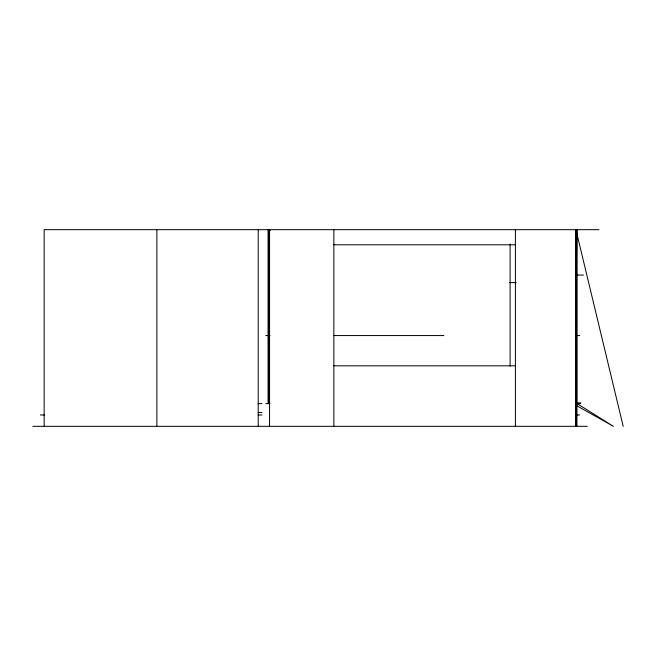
<?xml version="1.0" encoding="UTF-8"?>
<svg xmlns="http://www.w3.org/2000/svg" width="656" height="656" viewBox="0 0 656 656"><rect width="100%" height="100%" fill="white"/><g stroke="black" fill="none" stroke-linecap="round" stroke-linejoin="round"><path stroke-width="0.98" d="M575.919 403.645L576.673 229.666L576.673 403.645M599.043 229.666L44.149 229.666L44.149 426.334M269.559 230.42L270.321 230.42M333.855 244.795L515.403 244.795M575.419 275.053L583.463 275.053M509.712 282.613L516.182 282.613M265.787 335.56L270.059 335.56M334.011 335.56L443.874 335.56M575.665 335.56L579.691 335.56M333.855 365.818L515.403 365.818M580.945 402.882L575.919 402.882L613.442 426.334L575.919 405.269M258.218 403.645L261.99 403.645M265.787 403.645L270.059 403.645M575.665 403.645L580.527 403.645M258.218 412.534L261.99 412.534M40.369 414.986L44.395 414.986M258.218 414.986L261.99 414.986M575.665 414.986L579.691 414.986M32.8 426.334L587.259 426.334M623.2 426.334L575.919 229.666L575.919 426.334M576.944 229.666L576.944 426.334M575.853 229.666L575.853 426.334M515.403 229.666L515.403 426.334M510.106 243.917L510.106 366.196M333.855 229.666L333.855 426.334M269.559 229.666L269.559 426.334M268.804 229.666L268.804 403.645M268.05 229.666L268.05 403.645M258.218 229.666L258.218 426.334M156.858 229.666L156.858 426.334"/></g></svg>
